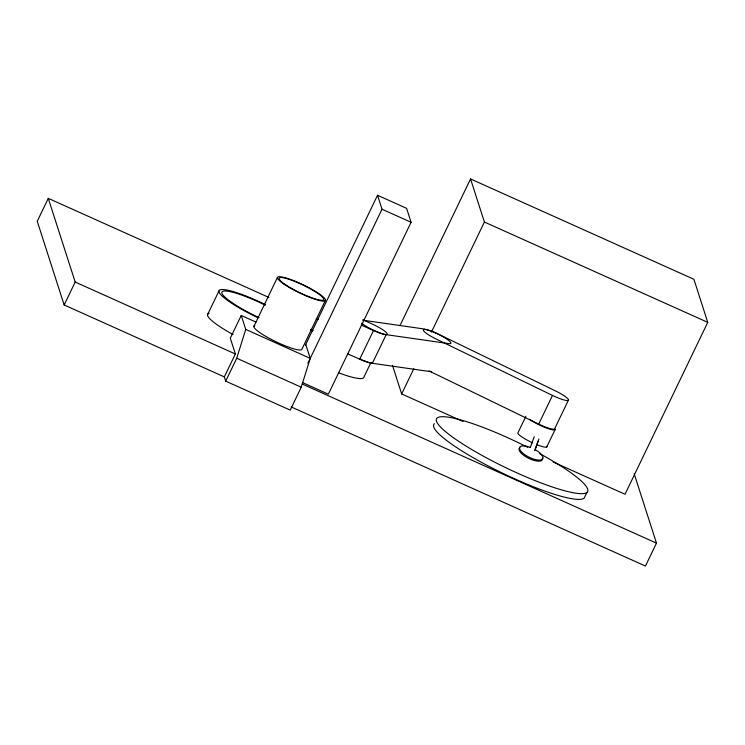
<?xml version="1.0" encoding="UTF-8"?>
<svg xmlns="http://www.w3.org/2000/svg" width="745" height="745" viewBox="0 0 745 745"><rect width="100%" height="100%" fill="white"/><g stroke="black" fill="none" stroke-linecap="round" stroke-linejoin="round"><path stroke-width="1.12" d="M305.748 344.432L310.237 358.373L301.241 387.204L290.215 410.123L225.707 381.151L236.733 358.233L245.729 329.402L241.24 315.452L256.047 322.101M530.3 447.494L534.23 436.738M534.649 450.8L538.048 441.124M538.952 438.973L535.18 449.729L535.823 450.064A12.898 4.749 26.2 0 1 539.911 460.093A12.898 4.749 26.2 0 1 520.82 451.07A12.898 4.749 26.2 0 1 529.788 447.214L530.459 447.494M268.917 297.451L48.285 198.356L37.25 221.274L64.154 304.966L224.329 376.905L225.707 381.151M64.154 304.966L75.189 282.038L48.285 198.356M207.501 314.79L218.89 291.127M241.24 315.452L230.298 338.202L235.373 353.987L224.338 376.905M253.849 326.487L277.363 277.624M325.518 300.161L301.995 349.033A26.634 4.442 25.7 0 1 274.393 340.987A26.634 4.442 25.7 0 1 254.762 325.649M305.394 345.168L377.538 195.274L406.602 208.33L411.082 222.28L328.349 394.179L302.405 382.52M307.862 363.309L382.017 209.224L377.538 195.274M347.496 353.726L359.695 359.211L373.487 330.556A16.12 2.691 25.7 0 0 387.214 333.797A16.12 2.691 25.7 0 0 371.829 323.851L363.104 319.931M370.917 362.573L363.979 376.97A45.147 7.525 25.7 0 1 339.18 372.975M366.838 361.763A16.12 2.691 25.7 0 0 372.388 363.299L386.18 334.654L448.658 343.603A16.12 2.691 25.7 0 0 444.169 337.411A16.12 2.691 25.7 0 0 424.045 328.973L362.703 320.182M399.925 325.695L470.551 178.949L693.902 279.273L707.75 322.352L625.018 494.261L553.041 461.928M463.064 421.521L401.667 393.937L413.773 368.784M431.429 332.102L484.399 222.038L470.551 178.949M525.84 416.408L518.045 432.594A16.12 2.691 25.7 0 0 532.703 442.893M538.7 424.091L552.492 395.437A16.12 2.691 25.7 0 0 568.426 400.177L554.634 428.822A16.12 2.691 25.7 0 1 538.7 424.091L428.934 370.861M546.746 446.972L555.025 429.781M586.958 492.371L584.201 498.098A83.84 13.978 25.7 0 1 497.66 470.775A83.84 13.978 25.7 0 1 434.419 423.719M634.172 473.755L656.475 543.124L645.449 566.051L291.155 406.919M372.388 363.299L431.467 371.764M484.399 222.038L707.75 322.352M382.017 209.224L411.082 222.28M361.278 325.081L373.487 330.556M245.729 329.402L310.237 358.373M75.189 282.038L235.364 353.987M302.191 384.001L656.475 543.124M236.733 358.233L301.241 387.204M552.492 395.437L436.449 339.171A16.12 2.691 25.7 0 1 423.365 329.839A16.12 2.691 25.7 0 1 439.289 334.57L555.342 390.846A16.12 2.691 25.7 0 1 568.426 400.177M392.429 365.218L401.667 393.937M233.083 334.542A45.147 7.525 25.7 0 1 209.066 313.366M259.092 317.677A41.925 6.994 25.7 0 1 221.926 292.04A41.925 6.994 25.7 0 1 265.248 305.161M258.077 317.798A45.147 7.525 25.7 0 1 219.049 290.606A45.147 7.525 25.7 0 1 265.192 304.528M313.012 330.547A41.925 6.994 25.7 0 1 311.019 329.318M316.15 318.888A41.925 6.994 25.7 0 1 318.096 319.586M312.593 331.004A45.147 7.525 25.7 0 1 310.628 329.821M316.616 318.376A45.147 7.525 25.7 0 1 318.562 319.102M365.981 361.446A16.12 2.691 25.7 0 1 363.262 360.366M362.331 359.965A16.12 2.691 25.7 0 1 359.472 358.671M386.18 334.654A16.12 2.691 25.7 0 1 361.595 323.228M371.885 363.243A16.12 2.691 25.7 0 1 359.695 359.211M546.923 446.283A16.12 2.691 25.7 0 1 537.359 444.886M555.193 429.092A16.12 2.691 25.7 0 1 546.225 427.928A16.12 2.691 25.7 0 1 529.49 419.305M542.407 458.222A12.898 4.749 26.2 0 1 529.164 458.575A12.898 4.749 26.2 0 1 519.898 447.587M539.827 453.686A83.84 13.978 25.7 0 1 562.466 490.163A83.84 13.978 25.7 0 1 438.805 425.088A83.84 13.978 25.7 0 1 527.795 447.363M285.372 284.599A24.734 4.125 25.7 0 0 322.939 300.142A24.734 4.125 25.7 0 0 295.998 281.936A24.734 4.125 25.7 0 0 285.372 284.599M284.143 284.273A26.634 4.442 25.7 0 0 324.596 301.008A26.634 4.442 25.7 0 0 295.579 281.405A26.634 4.442 25.7 0 0 284.143 284.273"/></g></svg>
